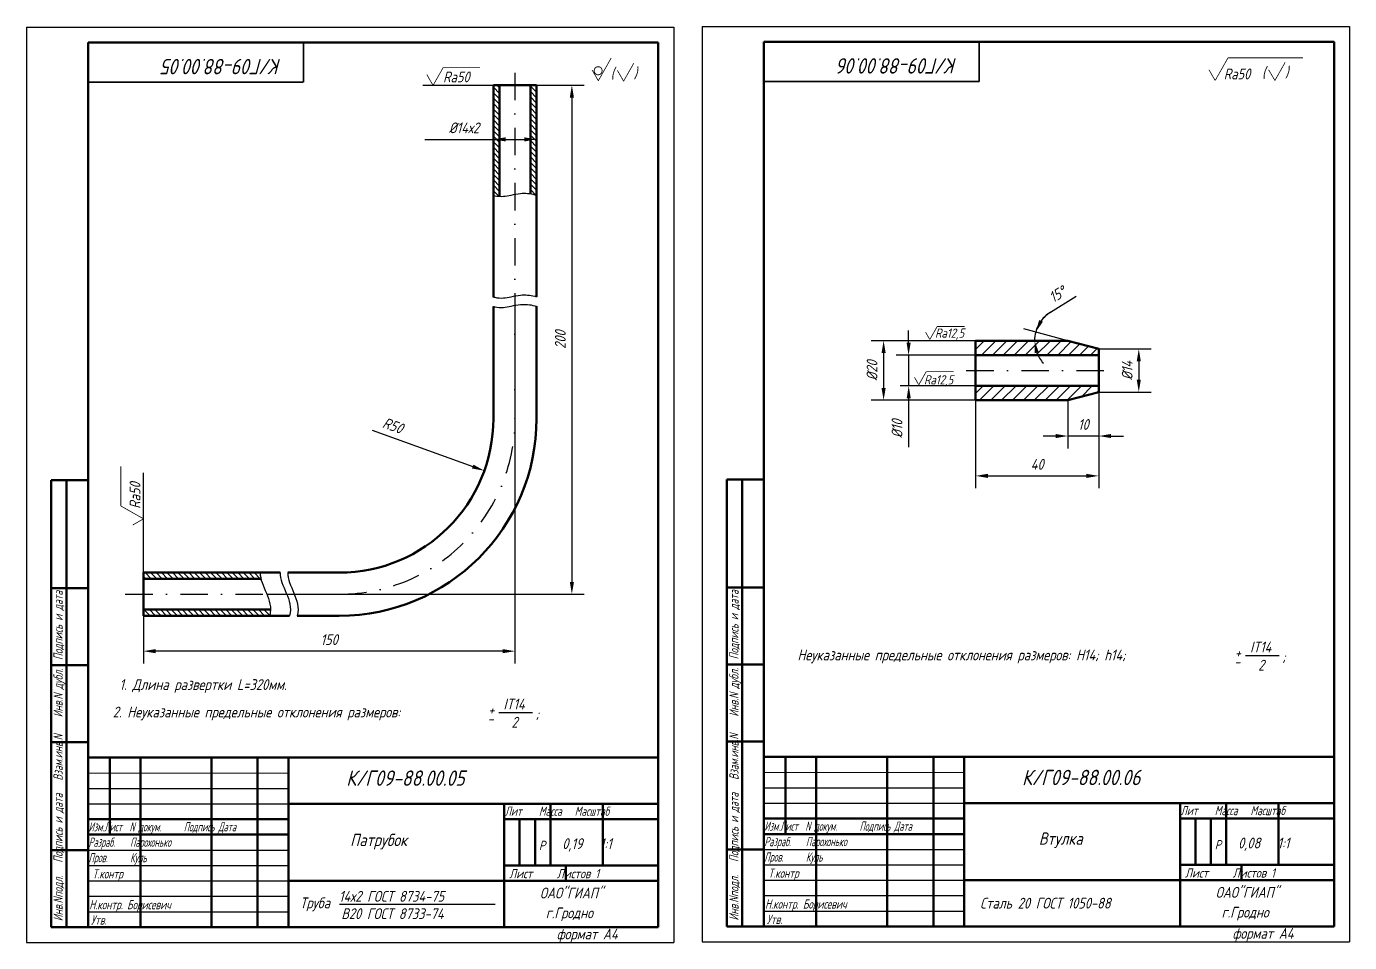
# Model space of a CAD drawing. Header units: inches. Extents: x 0 to 1925, y 0 to 841.
# Drawn here: x 1496.1 to 1925.4, y 8.9 to 306.1 of the extents above; entities that cross this region are included whole.
import ezdxf

# ---------------------------------------------------------------- set-up
doc = ezdxf.new("R2010")
doc.units = ezdxf.units.IN
doc.header["$LTSCALE"] = 0.7
doc.header["$MEASUREMENT"] = 0
doc.linetypes.add('DASHDOT', pattern=[25.4, 12.7, -6.35, 0, -6.35])
doc.linetypes.add('HIDDEN', pattern=[9.525, 6.35, -3.175])
doc.styles.add('ROMANC', font='romanc', dxfattribs={"width": 0.8, "oblique": 15, "height": 3.5})
doc.styles.get("Standard").update_dxf_attribs({"font": 'romand.shx', "width": 0.8, "oblique": 15, "height": 3.5})
doc.dimstyles.get("Standard").update_dxf_attribs({"dimtxt": 3.5, "dimasz": 4, "dimexe": 4, "dimexo": 0, "dimgap": 2, "dimtad": 1, "dimdec": 0, "dimdsep": 46, "dimtxsty": 'Standard', "dimcen": 0.09, "dimadec": 0, "dimazin": 0, "dimtfac": 1, "dimtdec": 0, "dimtmove": 0, "dimatfit": 3, "dimfxl": 0, "dimtolj": 1, "dimtzin": 0, "dimlwd": 25, "dimlwe": 25, "dimarcsym": 0})

# ---------------------------------------------------------------- blocks, each defined once
blk = doc.blocks.new('*D294')
at = {"color": 0, "lineweight": 25}
blk.add_line((1608.22, 175.04), (1640.88, 163.28), dxfattribs=at)
blk.add_solid([(1641.11, 163.91), (1640.66, 162.66), (1644.65, 161.93)], dxfattribs=at)
at = {"layer": 'DEFPOINTS', "color": 0, "lineweight": 25}
for p in [(1597.6, 178.87), (1644.65, 161.93)]:
    blk.add_point(p, dxfattribs=at)
at = {"color": 0, "lineweight": 25, "insert": (1614.99, 176.59), "char_height": 3.5, "attachment_point": 5, "rotation": 340.2011}
blk.add_mtext('\\A1;R50', dxfattribs=at)
blk = doc.blocks.new('*D423')
at = {"color": 0, "lineweight": 25}
for p, q in [((1828.32, 213.35), (1836.72, 218.53)), ((1834, 204.13), (1819.67, 207.97))]:
    blk.add_line(p, q, dxfattribs=at)
for start, end in [(121.662, 165), (122.4436, 143.7218), (165, 180), (201.2782, 222.5564)]:
    blk.add_arc((1834, 204.13), 10.83, start, end, dxfattribs=at)
for points in [[(1825.87, 210.25), (1824.67, 210.83), (1823.54, 206.93)], [(1823.25, 200.07), (1824.56, 200.32), (1823.17, 204.13)]]:
    blk.add_solid(points, dxfattribs=at)
at = {"layer": 'DEFPOINTS', "color": 0, "lineweight": 25}
for p in [(1804.03, 204.13), (1823.21, 205.07), (1834, 204.13), (1834, 204.13), (1844, 201.45)]:
    blk.add_point(p, dxfattribs=at)
at = {"color": 0, "lineweight": 25, "insert": (1830.55, 219.13), "char_height": 3.5, "attachment_point": 5, "rotation": 31.662}
blk.add_mtext('\\A1;15°', dxfattribs=at)
blk = doc.blocks.new('*D424')
at = {"color": 0, "lineweight": 25}
for p, q in [((1844, 201.45), (1860.98, 201.45)), ((1856.98, 197.45), (1856.98, 191.46)), ((1844, 187.46), (1860.98, 187.46))]:
    blk.add_line(p, q, dxfattribs=at)
for points in [[(1856.32, 197.45), (1857.65, 197.45), (1856.98, 201.45)], [(1856.32, 191.46), (1857.65, 191.46), (1856.98, 187.46)]]:
    blk.add_solid(points, dxfattribs=at)
at = {"layer": 'DEFPOINTS', "color": 0, "lineweight": 25}
for p in [(1844, 201.45), (1844, 187.46), (1856.98, 187.46)]:
    blk.add_point(p, dxfattribs=at)
at = {"color": 0, "lineweight": 25, "insert": (1853.23, 194.45), "char_height": 3.5, "attachment_point": 5, "rotation": 90}
blk.add_mtext('\\A1;%%C14', dxfattribs=at)
blk = doc.blocks.new('*D425')
at = {"color": 0, "lineweight": 25}
for p, q in [((1834, 184.78), (1834, 169.19)), ((1844, 187.46), (1844, 169.19)), ((1830, 173.19), (1826, 173.19)), ((1844, 173.19), (1834, 173.19)), ((1848, 173.19), (1852, 173.19))]:
    blk.add_line(p, q, dxfattribs=at)
for points in [[(1830, 173.86), (1830, 172.52), (1834, 173.19)], [(1848, 173.86), (1848, 172.52), (1844, 173.19)]]:
    blk.add_solid(points, dxfattribs=at)
at = {"layer": 'DEFPOINTS', "color": 0, "lineweight": 25}
for p in [(1834, 184.78), (1844, 187.46), (1834, 173.19)]:
    blk.add_point(p, dxfattribs=at)
at = {"color": 0, "lineweight": 25, "insert": (1839, 176.94), "char_height": 3.5, "attachment_point": 5}
blk.add_mtext('\\A1;10', dxfattribs=at)
blk = doc.blocks.new('*D422')
at = {"color": 0, "lineweight": 25}
for p, q in [((1804.03, 184.78), (1804.03, 156.26)), ((1844, 187.46), (1844, 156.26)), ((1808.03, 160.26), (1840, 160.26))]:
    blk.add_line(p, q, dxfattribs=at)
for points in [[(1808.03, 160.93), (1808.03, 159.59), (1804.03, 160.26)], [(1840, 160.93), (1840, 159.59), (1844, 160.26)]]:
    blk.add_solid(points, dxfattribs=at)
at = {"layer": 'DEFPOINTS', "color": 0, "lineweight": 25}
for p in [(1804.03, 184.78), (1844, 187.46), (1844, 160.26)]:
    blk.add_point(p, dxfattribs=at)
at = {"color": 0, "lineweight": 25, "insert": (1824.02, 164.01), "char_height": 3.5, "attachment_point": 5}
blk.add_mtext('\\A1;40', dxfattribs=at)

msp = doc.modelspace()

# ---------------------------------------------------------------- hatches: boundary and pattern name
at = {"lineweight": 25}
h = msp.add_hatch(dxfattribs=at)
h.set_pattern_fill('ANSI31', color=256, scale=10, angle=90, style=0)
h.set_pattern_definition([(135, (-2919.1166, 787.2023), (-0.88388348, -0.88388348), [])])
h.paths.add_polyline_path([(1649.6, 269.43), (1647.6, 269.43), (1647.6, 265.43), (1647.6, 251.27, 0.005854), (1648.03, 251.17, 0.039188), (1649.6, 250.96)])
h.paths.add_polyline_path([(1661.6, 287.01), (1659.6, 287.01), (1659.6, 251.79, -0.02754), (1661, 251.49, -0.007414), (1661.6, 251.31)])
h.paths.add_polyline_path([(1649.6, 287.01), (1647.6, 287.01), (1647.6, 269.43), (1649.6, 269.43)])
edge = h.paths.add_edge_path()
edge.add_spline(control_points=[(1575.02, 114.87), (1575.2, 115.54), (1575.28, 116.21), (1575.28, 116.87)], knot_values=[29.152697, 29.152697, 29.152697, 29.152697, 30.972982, 30.972982, 30.972982, 30.972982], degree=3, periodic=0)
edge.add_line((1575.28, 116.87), (1534.07, 116.87))
edge.add_line((1534.07, 116.87), (1534.07, 114.87))
edge.add_line((1534.07, 114.87), (1575.02, 114.87))
edge = h.paths.add_edge_path()
edge.add_spline(control_points=[(1572.19, 126.87), (1572.02, 127.54), (1571.93, 128.21), (1571.96, 128.87)], knot_values=[16.89827, 16.89827, 16.89827, 16.89827, 19.106376, 19.106376, 19.106376, 19.106376], degree=3, periodic=0)
edge.add_line((1571.96, 128.87), (1534.07, 128.87))
edge.add_line((1534.07, 128.87), (1534.07, 126.87))
edge.add_line((1534.07, 126.87), (1572.19, 126.87))

# ---------------------------------------------------------------- linework, layer by layer
for p, q in [((1496.1, 305.86), (1496.1, 8.86)), ((1496.1, 305.86), (1706.1, 305.86)), ((1706.1, 305.86), (1706.1, 8.86)), ((1715.36, 306.07), (1715.36, 9.07)), ((1715.36, 306.07), (1925.36, 306.07)), ((1925.36, 306.07), (1925.36, 9.07)), ((1661.6, 287.01), (1647.6, 287.01)), ((1647.6, 287.01), (1647.6, 250.96)), ((1661.6, 287.01), (1647.6, 287.01)), ((1647.6, 287.01), (1661.6, 287.01)), ((1661.6, 287.01), (1661.6, 278.65)), ((1661.6, 258.65), (1661.6, 236.96)), ((1496.1, 8.86), (1706.1, 8.86)), ((1715.36, 9.07), (1925.36, 9.07))]:
    msp.add_line(p, q)
at = {"lineweight": 50}
for p, q in [((1516.1, 300.86), (1516.1, 13.86)), ((1516.1, 300.86), (1701.1, 300.86)), ((1701.1, 300.86), (1701.1, 13.86)), ((1735.36, 301.07), (1735.36, 14.07)), ((1735.36, 301.07), (1920.36, 301.07)), ((1920.36, 301.07), (1920.36, 14.07)), ((1647.6, 287.01), (1647.6, 218.29)), ((1647.6, 287.01), (1661.6, 287.01)), ((1649.6, 287.01), (1649.6, 250.96)), ((1659.6, 287.01), (1659.6, 251.79)), ((1661.6, 287.01), (1661.6, 218.34)), ((1647.6, 215.23), (1647.6, 178.87)), ((1661.6, 215.28), (1661.6, 178.87)), ((1804.03, 204.13), (1804.03, 184.78)), ((1834, 204.13), (1804.03, 204.13)), ((1844, 201.45), (1834, 204.13)), ((1804.03, 199.46), (1844, 199.46)), ((1804.03, 189.46), (1844, 189.46)), ((1834, 184.78), (1804.03, 184.78)), ((1844, 187.46), (1834, 184.78)), ((1504.1, 158.86), (1504.1, 13.86)), ((1504.1, 158.86), (1516.1, 158.86)), ((1509.1, 158.86), (1509.1, 13.86)), ((1723.36, 159.07), (1723.36, 14.07)), ((1723.36, 159.07), (1735.36, 159.07)), ((1728.36, 159.07), (1728.36, 14.07)), ((1534.07, 128.87), (1571.96, 128.87)), ((1534.07, 128.87), (1578.41, 128.87)), ((1580.89, 128.87), (1597.6, 128.87)), ((1534.07, 126.87), (1572.19, 126.87)), ((1504.1, 123.86), (1516.1, 123.86)), ((1723.36, 124.07), (1735.36, 124.07)), ((1534.07, 116.87), (1575.28, 116.87)), ((1534.07, 114.87), (1575.02, 114.87)), ((1534.07, 114.87), (1581.47, 114.87)), ((1583.96, 114.87), (1597.6, 114.87)), ((1504.1, 98.86), (1516.1, 98.86)), ((1723.36, 99.07), (1735.36, 99.07)), ((1504.1, 73.86), (1516.1, 73.86)), ((1723.36, 74.07), (1735.36, 74.07)), ((1516.1, 68.86), (1701.1, 68.86)), ((1523.1, 68.86), (1523.1, 43.86)), ((1533.1, 68.86), (1533.1, 13.86)), ((1556.1, 68.86), (1556.1, 13.86)), ((1571.1, 68.86), (1571.1, 13.86)), ((1581.1, 68.86), (1581.1, 13.86)), ((1735.36, 69.07), (1920.36, 69.07)), ((1742.36, 69.07), (1742.36, 44.07)), ((1752.36, 69.07), (1752.36, 14.07)), ((1775.36, 69.07), (1775.36, 14.07)), ((1790.36, 69.07), (1790.36, 14.07)), ((1800.36, 69.07), (1800.36, 14.07)), ((1651.1, 53.86), (1651.1, 13.86)), ((1666.1, 53.86), (1666.1, 33.86)), ((1683.1, 53.86), (1683.1, 33.86)), ((1870.36, 54.07), (1870.36, 14.07)), ((1885.36, 54.07), (1885.36, 34.07)), ((1902.36, 54.07), (1902.36, 34.07)), ((1516.1, 48.86), (1581.1, 48.86)), ((1651.1, 48.86), (1701.1, 48.86)), ((1656.1, 48.86), (1656.1, 33.86)), ((1661.1, 48.86), (1661.1, 33.86)), ((1735.36, 49.07), (1800.36, 49.07)), ((1870.36, 49.07), (1920.36, 49.07)), ((1875.36, 49.07), (1875.36, 34.07)), ((1880.36, 49.07), (1880.36, 34.07)), ((1516.1, 43.86), (1581.1, 43.86)), ((1735.36, 44.07), (1800.36, 44.07)), ((1504.1, 38.86), (1516.1, 38.86)), ((1723.36, 39.07), (1735.36, 39.07)), ((1651.1, 33.86), (1701.1, 33.86)), ((1671.1, 33.86), (1671.1, 28.86)), ((1870.36, 34.07), (1920.36, 34.07)), ((1890.36, 34.07), (1890.36, 29.07)), ((1504.1, 13.86), (1701.1, 13.86)), ((1723.36, 14.07), (1920.36, 14.07))]:
    msp.add_line(p, q, dxfattribs=at)
at = {"linetype": 'DASHDOT'}
for p, q in [((1654.6, 291.06), (1654.6, 178.87)), ((1801.03, 194.46), (1847.28, 194.46)), ((1528.18, 121.87), (1597.6, 121.87))]:
    msp.add_line(p, q, dxfattribs=at)
at = {"lineweight": 25}
for p, q in [((1624.71, 287.01), (1648.6, 287.01)), ((1647.6, 287.01), (1647.6, 265.43)), ((1661.6, 287.01), (1661.6, 265.43)), ((1661.6, 287.01), (1677.06, 287.01)), ((1673.06, 283.01), (1673.06, 125.87)), ((1625.36, 269.43), (1657.6, 269.43)), ((1654.6, 215.61), (1654.6, 99.39)), ((1782.3, 203.46), (1782.3, 207.46)), ((1804.03, 204.13), (1770.19, 204.13)), ((1804.03, 201.29), (1806.87, 204.13)), ((1805.95, 199.46), (1810.62, 204.13)), ((1809.49, 199.46), (1814.04, 204.01)), ((1813.02, 199.46), (1817.69, 204.13)), ((1816.56, 199.46), (1821.23, 204.13)), ((1820.09, 199.46), (1824.77, 204.13)), ((1823.63, 199.46), (1828.3, 204.13)), ((1827.16, 199.46), (1831.84, 204.13)), ((1830.7, 199.46), (1835.08, 203.84)), ((1834.23, 199.46), (1837.87, 203.09)), ((1837.77, 199.46), (1840.66, 202.34)), ((1774.19, 200.13), (1774.19, 188.78)), ((1804.03, 199.46), (1778.3, 199.46)), ((1782.3, 199.46), (1782.3, 189.46)), ((1814, 199.46), (1812, 199.46)), ((1841.31, 199.46), (1843.45, 201.6)), ((1804.03, 189.46), (1779.6, 189.46)), ((1804.03, 186.96), (1806.53, 189.46)), ((1805.28, 184.78), (1809.96, 189.46)), ((1808.95, 184.78), (1813.63, 189.46)), ((1810.03, 189.39), (1810.09, 189.46)), ((1814, 189.46), (1810.03, 189.46)), ((1812.48, 184.78), (1817.16, 189.46)), ((1816.02, 184.78), (1820.7, 189.46)), ((1819.56, 184.78), (1824.23, 189.46)), ((1823.09, 184.78), (1827.77, 189.46)), ((1826.63, 184.78), (1831.31, 189.46)), ((1830.16, 184.78), (1834.84, 189.46)), ((1833.7, 184.78), (1838.38, 189.46)), ((1838.42, 185.96), (1841.91, 189.46)), ((1804.03, 184.78), (1770.19, 184.78)), ((1782.3, 185.46), (1782.3, 169.63)), ((1843.25, 187.25), (1844, 188.01)), ((1534.07, 128.87), (1534.07, 161.22)), ((1534.07, 128.87), (1534.07, 114.87)), ((1574.1, 121.87), (1677.06, 121.87)), ((1534.07, 114.87), (1534.07, 99.39)), ((1650.6, 103.39), (1538.07, 103.39)), ((1891.65, 101.96), (1902.48, 101.96)), ((1649.41, 83.45), (1660.24, 83.45)), ((1516.1, 58.86), (1581.1, 58.86)), ((1735.36, 59.07), (1800.36, 59.07)), ((1516.1, 53.86), (1581.1, 53.86)), ((1735.36, 54.07), (1800.36, 54.07)), ((1516.1, 38.86), (1581.1, 38.86)), ((1735.36, 39.07), (1800.36, 39.07)), ((1516.1, 33.86), (1581.1, 33.86)), ((1735.36, 34.07), (1800.36, 34.07)), ((1516.1, 28.86), (1581.1, 28.86)), ((1735.36, 29.07), (1800.36, 29.07)), ((1516.1, 23.86), (1581.1, 23.86)), ((1735.36, 24.07), (1800.36, 24.07)), ((1516.1, 18.86), (1581.1, 18.86)), ((1597.62, 21.29), (1648.21, 21.29)), ((1735.36, 19.07), (1800.36, 19.07))]:
    msp.add_line(p, q, dxfattribs=at)
at = {"linetype": 'HIDDEN', "lineweight": 25}
for p, q in [((1647.6, 278.52), (1647.6, 258.74)), ((1661.6, 278.73), (1661.6, 258.16))]:
    msp.add_line(p, q, dxfattribs=at)
at = {"linetype": 'Continuous', "lineweight": 50}
for p, q in [((1844, 201.46), (1844, 187.46)), ((1534.07, 128.87), (1534.07, 114.87))]:
    msp.add_line(p, q, dxfattribs=at)
at = {"lineweight": 15}
for p, q in [((1516.1, 63.86), (1581.1, 63.86)), ((1735.36, 64.07), (1800.36, 64.07))]:
    msp.add_line(p, q, dxfattribs=at)
at = {"color": 1, "lineweight": 50}
for p, q in [((1581.1, 53.86), (1701.1, 53.86)), ((1800.36, 54.07), (1920.36, 54.07)), ((1581.1, 28.86), (1701.1, 28.86)), ((1800.36, 29.07), (1920.36, 29.07))]:
    msp.add_line(p, q, dxfattribs=at)
for points, const_width in [([(1585.96, 287.97), (1585.96, 300.97)], 0.5), ([(1805.22, 288.19), (1805.22, 301.19)], 0.5), ([(1628.03, 286.96), (1631.29, 292.71)], 0.25), ([(1631.29, 292.71), (1643.22, 292.71)], 0.3), ([(1679.61, 291.96), (1681.64, 288.46)], 0.25), ([(1681.64, 288.46), (1685.8, 295.8)], 0.25), ([(1687.81, 291.83), (1689.84, 288.33)], 0.25), ([(1689.84, 288.33), (1693.18, 294.21)], 0.25), ([(1879.74, 292.04), (1881.77, 288.54)], 0.25), ([(1881.77, 288.54), (1885.93, 295.88)], 0.25), ([(1885.93, 295.88), (1910.3, 295.88)], 0.3), ([(1899.11, 292.04), (1901.15, 288.54)], 0.25), ([(1901.15, 288.54), (1904.48, 294.43)], 0.25), ([(1515.96, 287.97), (1585.96, 287.97)], 0.5), ([(1625.99, 290.46), (1628.03, 286.96)], 0.25), ([(1735.22, 288.19), (1805.22, 288.19)], 0.5), ([(1787.79, 206.92), (1789.19, 204.51)], 0.25), ([(1789.19, 204.51), (1791.61, 208.76)], 0.25), ([(1791.61, 208.76), (1800.48, 208.76)], 0.3), ([(1785.61, 189.82), (1788.02, 194.07)], 0.25), ([(1788.02, 194.07), (1796.89, 194.07)], 0.3), ([(1784.21, 192.24), (1785.61, 189.82)], 0.25), ([(1526.73, 150.5), (1526.73, 163.37)], 0.3), ([(1534.07, 146.33), (1526.73, 150.5)], 0.25), ([(1530.57, 144.3), (1534.07, 146.33)], 0.25)]:
    msp.add_lwpolyline(points, dxfattribs=dict(const_width=const_width))
at = {"const_width": 0.3}
for points in [[(1682.86, 291.7, 1.02775), (1680.31, 291.7, 1.02775)], [(1682.86, 291.7, -1.02775), (1680.31, 291.7, -1.02775)]]:
    msp.add_lwpolyline(points, format="xyb", dxfattribs=at)
for points in [[(1647.6, 251.27, 0.005854), (1648.03, 251.17, 0.069654), (1650.83, 250.97, 0.045006), (1653.36, 251.37, -0.037919), (1656.35, 251.89, -0.090658), (1661, 251.49, -0.007414), (1661.6, 251.31)], [(1647.6, 218.29, 0.005854), (1648.03, 218.2, 0.069654), (1650.83, 217.99, 0.045006), (1653.36, 218.4, -0.037919), (1656.35, 218.91, -0.090658), (1661, 218.52, -0.007414), (1661.6, 218.34)], [(1647.6, 215.23, 0.005854), (1648.03, 215.13, 0.069654), (1650.83, 214.93, 0.045006), (1653.36, 215.33, -0.037919), (1656.35, 215.85, -0.090658), (1661, 215.45, -0.007414), (1661.6, 215.28)]]:
    msp.add_lwpolyline(points, format="xyb")
at = {"lineweight": 50}
for radius in [50, 64]:
    msp.add_arc((1597.6, 178.87), radius, 270, 0, dxfattribs=at)
at = {"linetype": 'DASHDOT', "lineweight": 25}
msp.add_arc((1597.6, 178.87), 57, 270, 0, dxfattribs=at)
at = {"lineweight": 25}
for points in [[(1571.96, 128.87), (1571.79, 124.68), (1576.4, 120.1), (1575.02, 114.87)], [(1578.41, 128.87), (1578.24, 124.68), (1582.86, 120.1), (1581.47, 114.87)], [(1580.89, 128.87), (1580.72, 124.68), (1585.34, 120.1), (1583.96, 114.87)]]:
    msp.add_open_spline(points, degree=3, dxfattribs=at)
for points in [[(1672.39, 283.01), (1673.73, 283.01), (1673.06, 287.01)], [(1651.6, 270.1), (1651.6, 268.76), (1647.6, 269.43)], [(1657.6, 270.1), (1657.6, 268.76), (1661.6, 269.43)], [(1773.53, 200.13), (1774.86, 200.13), (1774.19, 204.13)], [(1781.64, 203.46), (1782.97, 203.46), (1782.3, 199.46)], [(1781.68, 185.46), (1783.01, 185.46), (1782.34, 189.46)], [(1773.53, 188.78), (1774.86, 188.78), (1774.19, 184.78)], [(1672.39, 125.87), (1673.73, 125.87), (1673.06, 121.87)], [(1538.07, 104.06), (1538.07, 102.72), (1534.07, 103.39)], [(1650.6, 104.06), (1650.6, 102.72), (1654.6, 103.39)]]:
    msp.add_solid(points, dxfattribs=at)
at = {"layer": 'DEFPOINTS', "color": 0, "linetype": 'ByBlock'}
for p in [(1648.59, 286.58), (1534.45, 160.15)]:
    msp.add_point(p, dxfattribs=at)

# ---------------------------------------------------------------- texts
at = {"style": 'ROMANC', "oblique": 15, "width": 0.8}
for s, p in [('(', (1685.66, 289.16)), (')', (1693.15, 289.29)), ('(', (1896.96, 289.37)), (')', (1904.45, 289.51))]:
    msp.add_text(s, height=3.5, dxfattribs=at).set_placement(p)
at = {"lineweight": 35, "char_height": 5, "width": 116.2188, "attachment_point": 1, "rotation": 180}
for s, insert in [('К/Г09-88.00.05 ', (1578.84, 290.55)), ('К/Г09-88.00.06 ', (1798.1, 290.77))]:
    msp.add_mtext(s, dxfattribs=dict(at, insert=insert))
at = {"lineweight": 25, "attachment_point": 1}
for s, insert, char_height, width in [('Ra50', (1884.56, 292.42), 3.5, 29.1251), ('Ra50', (1631.28, 291.45), 3.5, 29.1251), ('Ra12,5', (1790.88, 208.08), 3, 25.3892), ('Ra12,5', (1787.3, 192.93), 3, 25.3892), (' Неуказанные предельные отклонения размеров: H14; h14; ', (1744.39, 103.9), 3.5, 158.004), ('+', (1888.15, 104.67), 3.5, 4.3989), ('IT14', (1893.1, 106.49), 3.5, 19.7907), ('-', (1887.92, 101.74), 3.5, 6.6548), ('2', (1895.71, 100.61), 3.5, 17.1446), (';', (1903.54, 103.33), 3.5, 9.0235), ('1. Длина развертки L=320мм.', (1526.26, 94.3), 3.5, 98.3226), ('IT14', (1650.86, 87.97), 3.5, 19.7907), ('2. Неуказанные предельные отклонения размеров:  ', (1524.1, 85.38), 3.5, 158.004), ('+', (1645.91, 86.15), 3.5, 4.3989), ('2', (1653.47, 82.09), 3.5, 17.1446), (';', (1661.3, 84.81), 3.5, 9.0235), ('-', (1645.68, 83.22), 3.5, 6.6548), ('{\\W0.7;Лит    Масса   Масштаб}', (1651.3, 52.97), 3, 48.3624), ('{\\W0.7;Лит    Масса   Масштаб}', (1870.56, 53.18), 3, 48.3624), ('{\\W0.6; Изм.Лист  N докум.      Подпись Дата\\P Разраб.    Парохонько\\P Пров.      Куль}', (1515.03, 47.91), 3, 75.9719), ('{\\W0.6; Изм.Лист  N докум.      Подпись Дата\\P Разраб.    Парохонько\\P Пров.      Куль}', (1734.29, 48.12), 3, 75.9719), ('Р', (1662.38, 41.89), 3, 4.7355), ('0,19   1:1', (1669.95, 42.69), 3.5, 30.5998), ('Р', (1881.64, 42.1), 3, 4.7355), ('0,08   1:1', (1889.21, 42.9), 3.5, 30.5998), ('{\\W0.7;Т.контр}', (1517.54, 32.65), 3, 65.7648), ('Лист     Листов 1', (1652.71, 32.72), 3, 49.4707), ('{\\W0.7;Т.контр}', (1736.8, 32.86), 3, 65.7648), ('Лист     Листов 1', (1871.97, 32.94), 3, 49.4707), ('{\\W0.7; Н.контр. Борисевич}', (1515.09, 22.64), 3, 40.546), ('Труба', (1584.84, 23.47), 3.5, 36.5786), ('14х2 ГОСТ 8734-75', (1597.5, 25.61), 3.5, 73.1572), ('{\\W0.7; Н.контр. Борисевич}', (1734.35, 22.85), 3, 40.546), ('Сталь 20 ГОСТ 1050-88', (1805.51, 23.38), 3.5, 67.3789), ('{\\W0.7;Утв.     }', (1517.03, 17.65), 3, 39.2217), ('В20 ГОСТ 8733-74', (1598.26, 19.97), 3.5, 72.5735), ('г.Гродно', (1664.6, 20.23), 3.5, 35.0627), ('{\\W0.7;Утв.     }', (1736.29, 17.86), 3, 39.2217), ('г.Гродно', (1883.86, 20.45), 3.5, 35.0627), ('формат А4', (1668.13, 13.37), 3.5, 32.7454), ('формат А4', (1887.39, 13.58), 3.5, 32.7454)]:
    msp.add_mtext(s, dxfattribs=dict(at, insert=insert, char_height=char_height, width=width))
at = {"lineweight": 25, "char_height": 3.5, "attachment_point": 5}
for s, insert in [('\\A1;%%C14х2', (1638.07, 273.18)), ('\\A1;150', (1594.33, 107.14))]:
    msp.add_mtext(s, dxfattribs=dict(at, insert=insert))
at = {"lineweight": 25, "char_height": 3.5, "attachment_point": 5, "rotation": 90}
for s, insert in [('\\A1;200', (1669.31, 204.44)), ('\\A1;%%C20', (1770.44, 194.45)), ('\\A1;%%C10', (1778.55, 175.54))]:
    msp.add_mtext(s, dxfattribs=dict(at, insert=insert))
at = {"lineweight": 25, "attachment_point": 1, "rotation": 90}
for s, insert, char_height, width in [('Ra50', (1529.57, 149.58), 3.5, 29.1251), ('{\\W0.7; Инв.Nподл.   Подпись и дата   Взам.инв.N    Инв.N дубл.  Подпись и дата}', (1504.87, 14.38), 3, 144.2887), ('{\\W0.7; Инв.Nподл.   Подпись и дата   Взам.инв.N    Инв.N дубл.  Подпись и дата}', (1724.13, 14.59), 3, 144.2887)]:
    msp.add_mtext(s, dxfattribs=dict(at, insert=insert, char_height=char_height, width=width))
at = {"lineweight": 35, "attachment_point": 1}
for s, insert, char_height, width in [('К/Г09-88.00.05', (1599.84, 64.7), 5, 116.2188), ('К/Г09-88.00.06', (1819.1, 64.91), 5, 116.2188), ('ОАО"ГИАП"', (1662.69, 26.68), 3.5, 36.171), ('ОАО"ГИАП"', (1881.95, 26.89), 3.5, 36.171)]:
    msp.add_mtext(s, dxfattribs=dict(at, insert=insert, char_height=char_height, width=width))
at = {"lineweight": 30, "char_height": 4, "width": 61.9449, "attachment_point": 1}
for s, insert in [('Патрубок ', (1601.12, 44.14)), ('Втулка ', (1824.56, 44.59))]:
    msp.add_mtext(s, dxfattribs=dict(at, insert=insert))

# ---------------------------------------------------------------- dimensions: what is measured, and where the dimension line sits
at = {"lineweight": 25}
dim = msp.add_angular_dim_2l(base=(1823.21, 205.07), line1=((1834, 204.13), (1804.03, 204.13)), line2=((1844, 201.45), (1834, 204.13)), dimstyle='Standard', dxfattribs=at)
dim.commit()
dim.dimension.update_dxf_attribs({"geometry": '*D423', "text_midpoint": (1830.55, 219.13)})
dim = msp.add_linear_dim(base=(1856.98, 187.46), p1=(1844, 201.45), p2=(1844, 187.46), angle=90, text='%%C14', dimstyle='Standard', dxfattribs=at)
dim.commit()
dim.dimension.update_dxf_attribs({"geometry": '*D424', "text_midpoint": (1853.23, 194.45)})
for base, p1, p2, picture, middle in [((1844, 160.26), (1804.03, 184.78), (1844, 187.46), '*D422', (1824.02, 164.01)), ((1834, 173.19), (1844, 187.46), (1834, 184.78), '*D425', (1839, 176.94))]:
    dim = msp.add_linear_dim(base=base, p1=p1, p2=p2, dimstyle='Standard', dxfattribs=at)
    dim.commit()
    dim.dimension.update_dxf_attribs({"geometry": picture, "text_midpoint": middle})
dim = msp.add_radius_dim(center=(1597.6, 178.87), mpoint=(1644.65, 161.93), dimstyle='Standard', dxfattribs=at)
dim.commit()
dim.dimension.update_dxf_attribs({"geometry": '*D294', "text_midpoint": (1613.72, 173.06), "dimtype": 164})

doc.saveas('drawing.dxf')
